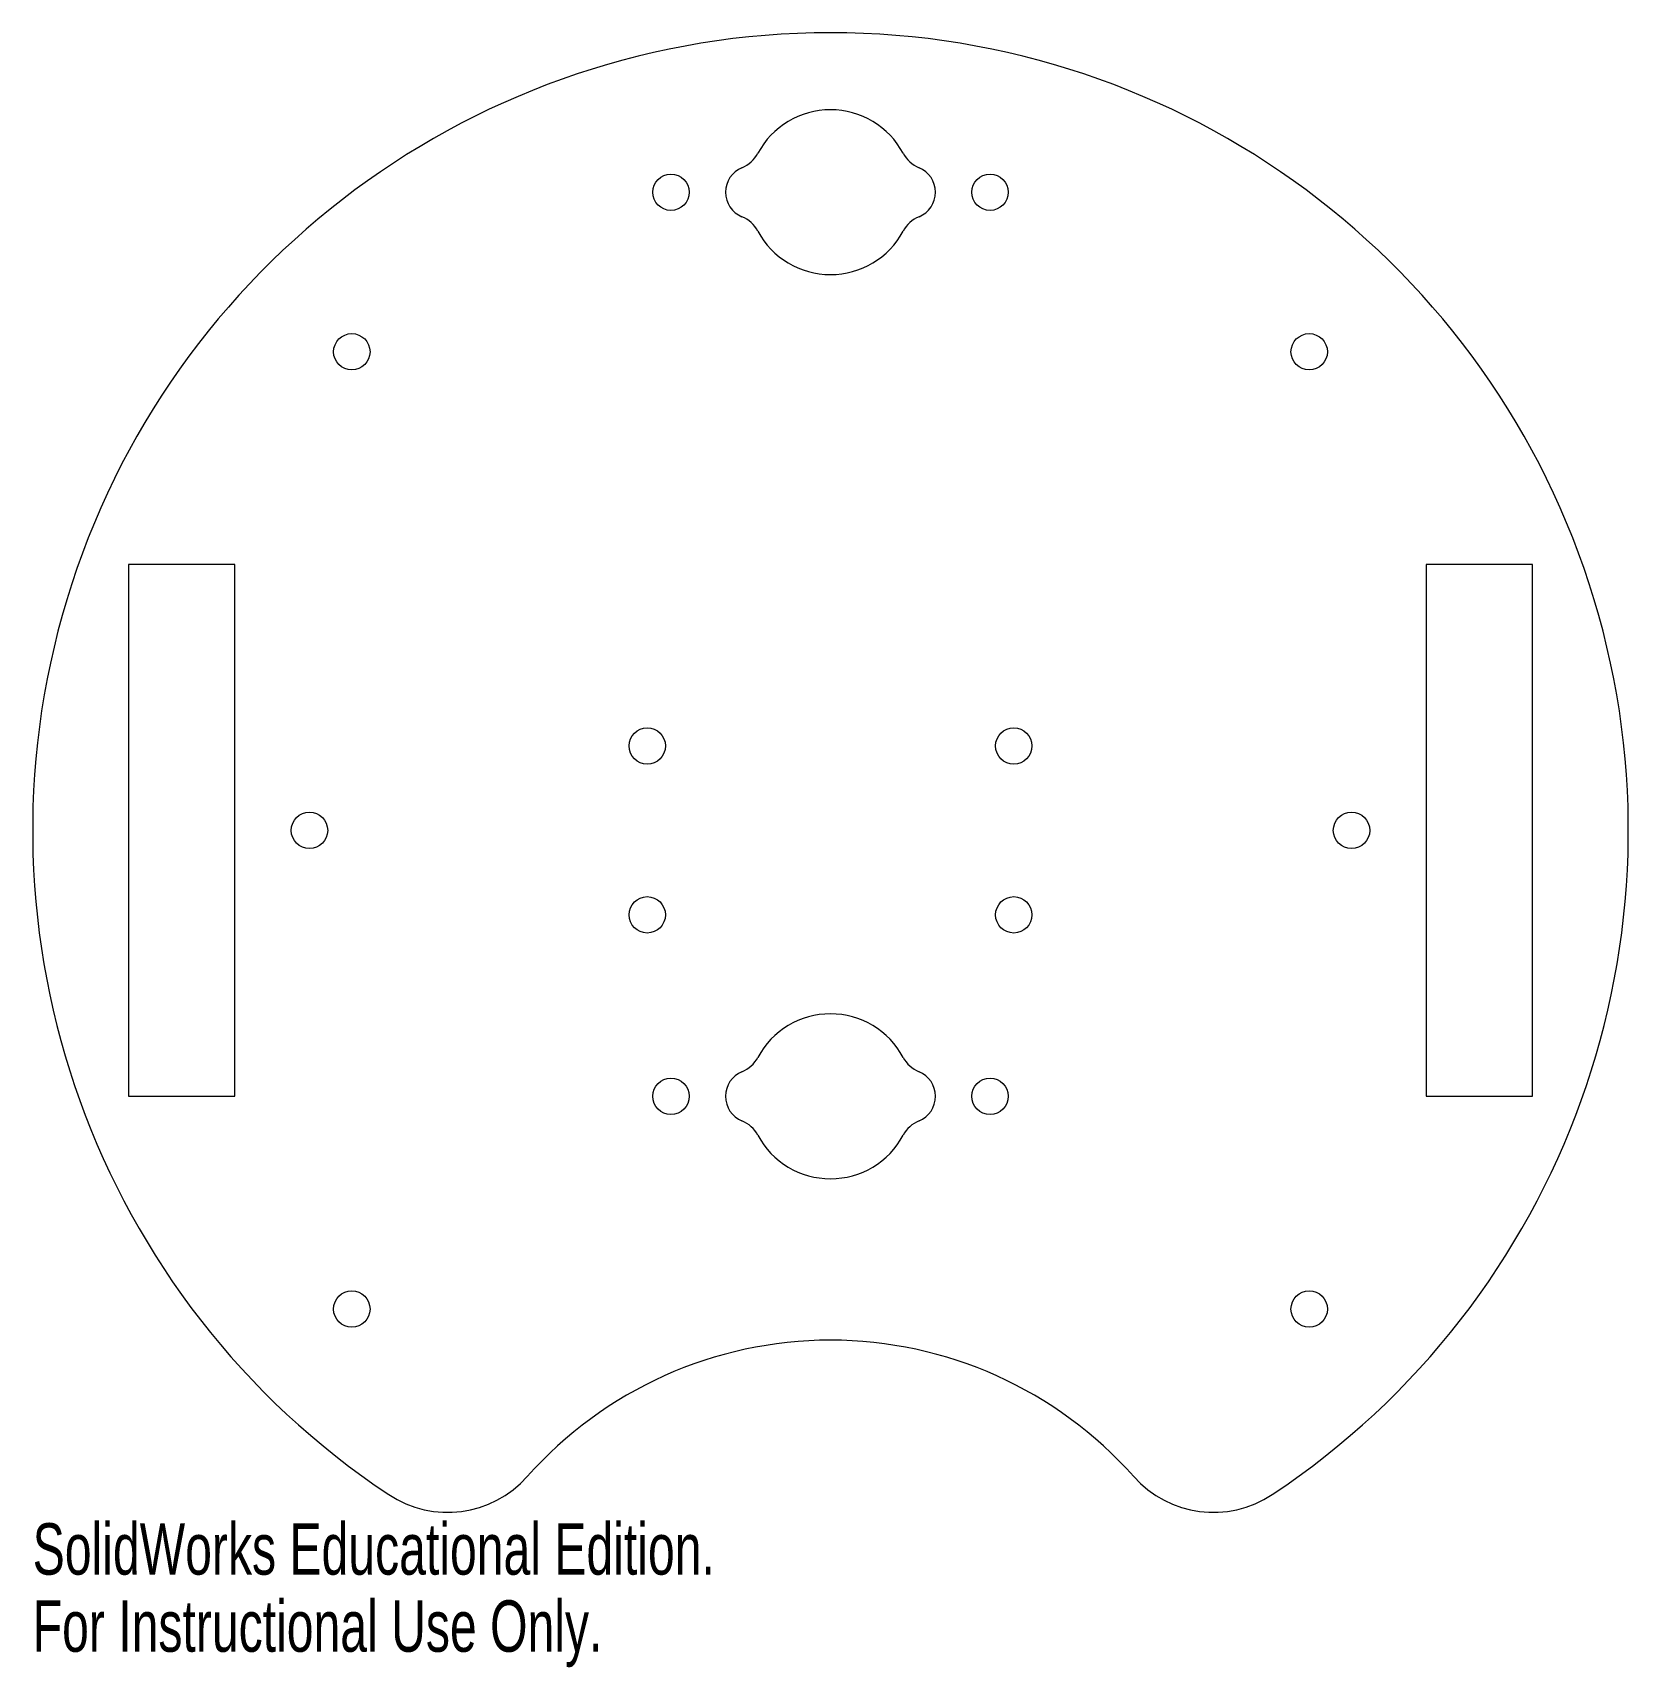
# Model space of a CAD drawing. Header units: millimetres. Extents: x -75 to 75, y -79 to 75.
import ezdxf

# ---------------------------------------------------------------- set-up
doc = ezdxf.new("R2010")
doc.units = ezdxf.units.MM
doc.styles.add('SLDTEXTSTYLE0', font='TXT', dxfattribs={"width": 0.7})

msp = doc.modelspace()

# ---------------------------------------------------------------- linework, layer by layer
at = {"color": 7, "linetype": 'Continuous', "lineweight": 15}
for p, q in [((-56, 25), (-66, 25)), ((-66, 25), (-66, -25)), ((-56, -25), (-56, 25)), ((66, 25), (56, 25)), ((56, 25), (56, -25)), ((66, -25), (66, 25)), ((-66, -25), (-56, -25)), ((56, -25), (66, -25))]:
    msp.add_line(p, q, dxfattribs=at)
for centre in [(-15, 60), (15, 60), (-45, 45), (45, 45), (-17.23, 7.94), (17.23, 7.94), (-48.98, 0), (48.98, 0), (-17.23, -7.94), (17.23, -7.94), (-15, -25), (15, -25), (-45, -45), (45, -45)]:
    msp.add_circle(centre, 1.71, dxfattribs=at)
for centre, radius, start, end in [((0, 0), 75, 303.6242, 236.3758), ((0, 60), 7.75, 28.2005, 151.7995), ((-9.47, 65.08), 3, 292.5362, 331.7995), ((9.47, 65.08), 3, 208.2005, 247.4638), ((-7.37, 60), 2.5, 112.5362, 247.4638), ((7.37, 60), 2.5, 292.5362, 67.4638), ((-9.47, 54.92), 3, 28.2005, 67.4638), ((9.47, 54.92), 3, 112.5362, 151.7995), ((0, 60), 7.75, 208.2005, 331.7995), ((0, -25), 7.75, 28.2005, 151.7995), ((-9.47, -19.92), 3, 292.5362, 331.7995), ((9.47, -19.92), 3, 208.2005, 247.4638), ((-7.37, -25), 2.5, 112.5362, 247.4638), ((7.37, -25), 2.5, 292.5362, 67.4638), ((-9.47, -30.08), 3, 28.2005, 67.4638), ((9.47, -30.08), 3, 112.5362, 151.7995), ((0, -25), 7.75, 208.2005, 331.7995), ((0, -86.03), 38.1, 41.5566, 138.4434), ((-35.99, -54.12), 10, 236.3758, 318.4434), ((35.99, -54.12), 10, 221.5566, 303.6242)]:
    msp.add_arc(centre, radius, start, end, dxfattribs=at)

# ---------------------------------------------------------------- texts
at = {"color": 7, "linetype": 'Continuous', "char_height": 4.8336, "attachment_point": 1, "style": 'SLDTEXTSTYLE0'}
for s, insert in [('SolidWorks Educational Edition.', (-75, -65.14)), ('For Instructional Use Only.', (-75, -72.39))]:
    msp.add_mtext(s, dxfattribs=dict(at, insert=insert))

doc.saveas('drawing.dxf')
